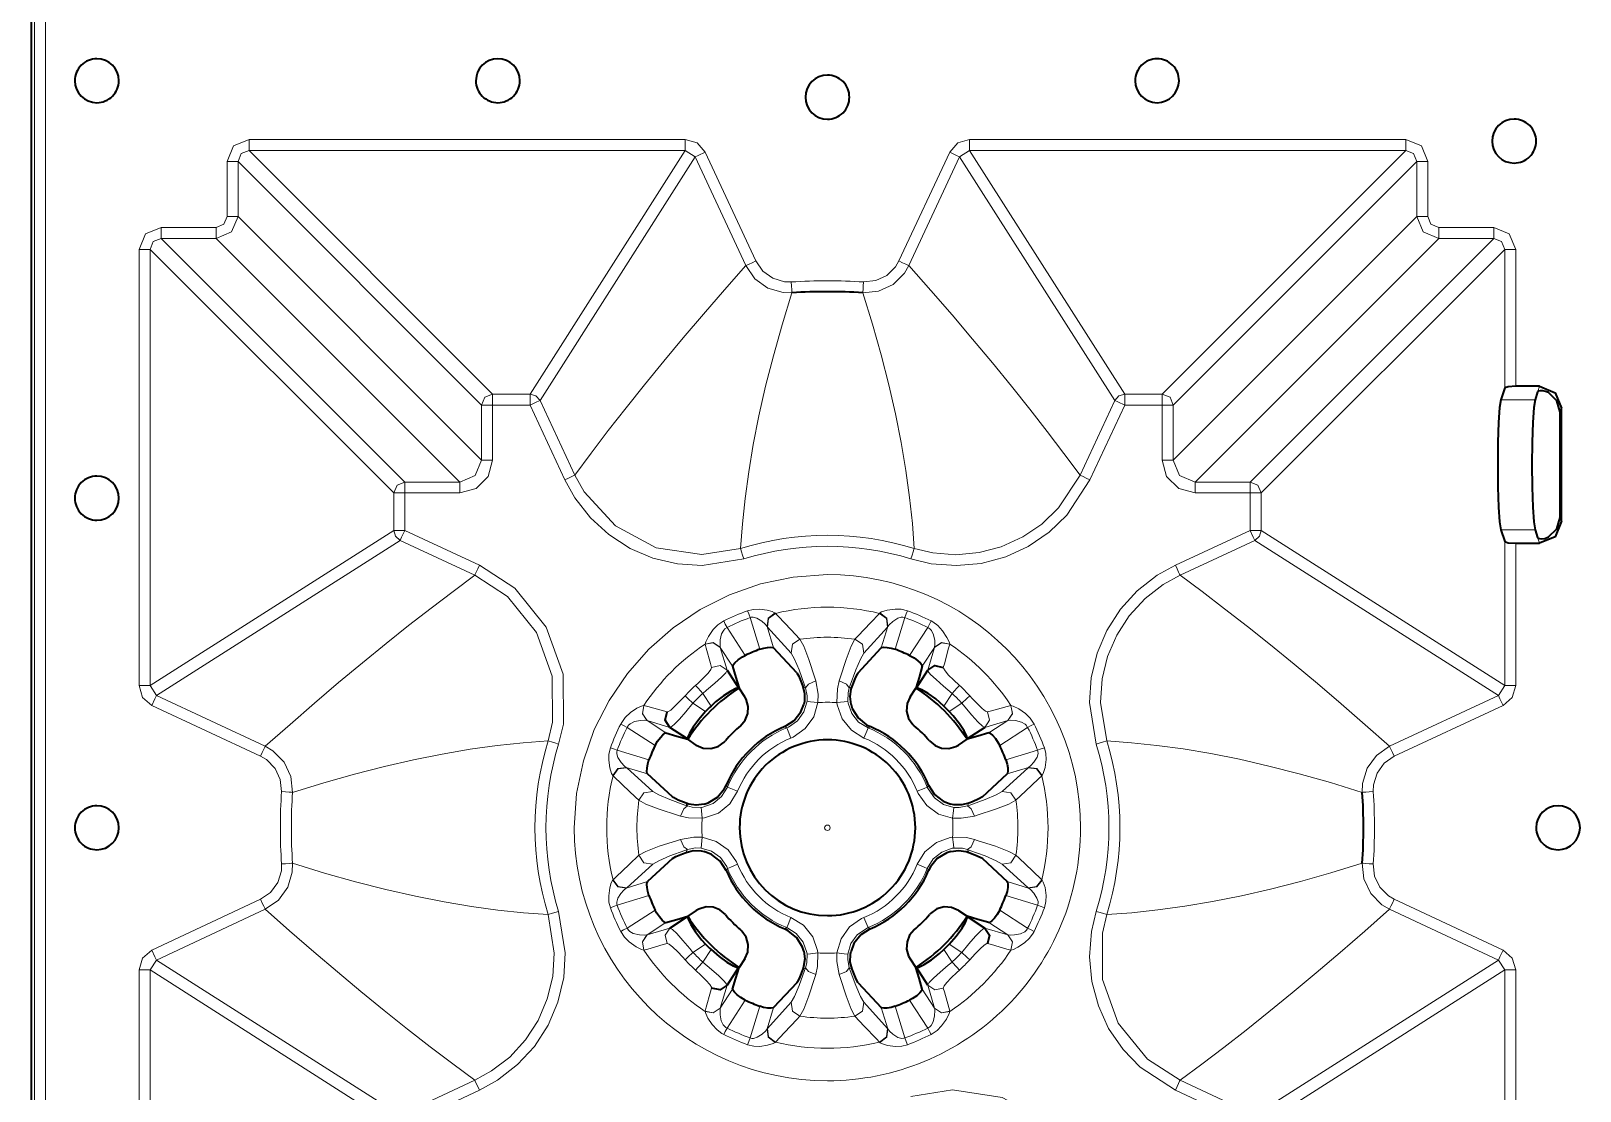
# Model space of a CAD drawing. Header units: millimetres. Extents: x 0 to 2941, y -405 to 1422.
# Drawn here: x 121.6 to 262.6, y 324.2 to 420.7 of the extents above; entities that cross this region are included whole.
import ezdxf

# ---------------------------------------------------------------- set-up
doc = ezdxf.new("R2010")
doc.units = ezdxf.units.MM
doc.layers.add('FINE', color=9, linetype='Continuous')
doc.layers.add('OUTLINE', color=7, linetype='Continuous')

msp = doc.modelspace()

# ---------------------------------------------------------------- linework, layer by layer
at = {"layer": 'FINE', "lineweight": 9}
for p, q in [((121.91, 135.69), (121.91, 685.66)), ((122.91, 685.66), (122.91, 135.69)), ((207.01, 410.84), (246.71, 410.84)), ((141.42, 409.84), (163.59, 387.67)), ((181.13, 409.84), (141.42, 409.84)), ((167, 387.67), (181.13, 409.84)), ((182.03, 409.26), (167.91, 387.09)), ((182.03, 409.26), (181.13, 409.84)), ((186.65, 399.36), (182.03, 409.26)), ((182.94, 409.68), (187.55, 399.78)), ((200.58, 399.78), (205.2, 409.68)), ((206.1, 409.26), (201.48, 399.36)), ((207.01, 409.84), (206.1, 409.26)), ((220.23, 387.09), (206.1, 409.26)), ((207.01, 409.84), (221.13, 387.67)), ((246.71, 409.84), (207.01, 409.84)), ((224.54, 387.67), (246.71, 409.84)), ((139.42, 403.83), (139.42, 408.84)), ((247.71, 408.84), (225.54, 386.67)), ((247.71, 403.83), (247.71, 408.84)), ((248.71, 408.84), (248.71, 403.83)), ((225.54, 381.66), (247.71, 403.83)), ((133.42, 402.84), (138.42, 402.84)), ((133.42, 401.84), (155.59, 379.66)), ((138.42, 401.84), (133.42, 401.84)), ((160.6, 379.66), (138.42, 401.84)), ((249.71, 401.84), (227.54, 379.66)), ((232.54, 379.66), (254.71, 401.84)), ((249.71, 402.84), (254.71, 402.84)), ((131.42, 361.13), (131.42, 400.84)), ((154.59, 378.67), (132.42, 400.84)), ((132.42, 400.84), (132.42, 361.13)), ((255.71, 400.84), (233.54, 378.67)), ((255.71, 388.22), (255.71, 400.84)), ((256.71, 400.84), (256.71, 388.38)), ((258.73, 387.9), (258.89, 388.38)), ((163.59, 387.67), (167, 387.67)), ((163.59, 386.67), (163.59, 381.66)), ((167, 386.67), (163.59, 386.67)), ((170.17, 379.86), (167, 386.67)), ((167.91, 387.09), (171.08, 380.28)), ((217.06, 380.28), (220.23, 387.09)), ((221.13, 387.67), (224.54, 387.67)), ((224.54, 381.66), (224.54, 386.67)), ((225.54, 386.67), (225.54, 381.66)), ((255.36, 387.14), (258.47, 387.14)), ((260.87, 386.37), (260.76, 386.02)), ((155.59, 379.66), (160.6, 379.66)), ((227.54, 379.66), (232.54, 379.66)), ((160.6, 378.67), (155.59, 378.67)), ((232.54, 375.26), (232.54, 378.67)), ((233.54, 378.67), (233.54, 375.26)), ((132.42, 361.13), (154.59, 375.26)), ((225.74, 372.08), (232.54, 375.26)), ((233.54, 375.26), (255.71, 361.13)), ((258.47, 375.32), (255.36, 375.32)), ((260.76, 376.44), (260.87, 376.09)), ((155.17, 374.35), (133, 360.23)), ((161.97, 371.18), (155.17, 374.35)), ((232.96, 374.35), (226.16, 371.18)), ((255.14, 360.23), (232.96, 374.35)), ((255.71, 361.13), (255.71, 374.25)), ((256.71, 374.08), (256.71, 361.13)), ((258.89, 374.08), (258.73, 374.56)), ((187.9, 364.44), (187.02, 367.32)), ((189.3, 367.74), (189.33, 367.7)), ((201.11, 367.32), (200.23, 364.44)), ((184.93, 366.42), (186.58, 363.87)), ((188.57, 366.5), (189.16, 364.57)), ((188.61, 366.46), (188.57, 366.5)), ((190.76, 364.08), (188.61, 366.46)), ((199.52, 366.46), (197.37, 364.08)), ((198.97, 364.57), (199.56, 366.5)), ((199.56, 366.5), (199.52, 366.46)), ((182.93, 364.89), (182.93, 364.9)), ((184.31, 364.62), (184.31, 364.61)), ((185.43, 362.89), (184.31, 364.61)), ((184.31, 364.61), (184.94, 362.52)), ((203.82, 364.61), (202.7, 362.89)), ((203.2, 362.52), (203.82, 364.61)), ((203.82, 364.61), (203.82, 364.62)), ((205.21, 364.9), (205.2, 364.89)), ((132.42, 361.13), (133, 360.23)), ((255.14, 360.23), (255.71, 361.13)), ((133, 360.23), (142.9, 355.61)), ((205.41, 360.42), (204.66, 359.27)), ((245.23, 355.61), (255.14, 360.23)), ((142.48, 354.7), (132.57, 359.32)), ((255.56, 359.32), (245.65, 354.7)), ((177.65, 357.94), (179.37, 356.82)), ((210.49, 357.94), (208.4, 357.32)), ((208.76, 356.82), (210.49, 357.94)), ((212.29, 357.33), (209.75, 355.68)), ((174.93, 355.24), (177.82, 354.36)), ((210.31, 354.36), (213.2, 355.24)), ((177.69, 353.09), (175.76, 353.68)), ((175.76, 353.68), (175.8, 353.65)), ((175.8, 353.65), (178.18, 351.5)), ((209.96, 351.5), (212.33, 353.65)), ((212.38, 353.68), (210.44, 353.09)), ((212.33, 353.65), (212.38, 353.68)), ((178.18, 344.88), (175.8, 342.73)), ((212.33, 342.73), (209.96, 344.88)), ((174.52, 343.42), (174.55, 343.45)), ((175.76, 342.7), (177.69, 343.29)), ((175.8, 342.73), (175.76, 342.7)), ((210.44, 343.29), (212.38, 342.7)), ((212.38, 342.7), (212.33, 342.73)), ((132.57, 337.06), (142.48, 341.68)), ((213.2, 341.14), (210.31, 342.03)), ((245.65, 341.68), (255.56, 337.06)), ((142.9, 340.77), (133, 336.15)), ((175.84, 339.05), (178.38, 340.7)), ((179.37, 339.56), (177.65, 338.44)), ((177.65, 338.44), (179.73, 339.06)), ((210.49, 338.44), (208.76, 339.56)), ((133, 336.15), (132.42, 335.25)), ((133, 336.15), (155.17, 322.03)), ((232.96, 322.03), (255.14, 336.15)), ((131.42, 295.54), (131.42, 335.25)), ((154.59, 321.12), (132.42, 335.25)), ((132.42, 335.25), (132.42, 295.54)), ((255.71, 335.25), (233.54, 321.12)), ((255.71, 322.13), (255.71, 335.25)), ((256.71, 335.25), (256.71, 322.3)), ((184.31, 331.77), (185.43, 333.49)), ((202.7, 333.49), (203.82, 331.77)), ((203.82, 331.77), (203.2, 333.86)), ((187.02, 329.06), (187.9, 331.94)), ((189.16, 331.82), (188.57, 329.88)), ((188.61, 329.93), (190.76, 332.3)), ((197.37, 332.3), (199.52, 329.93)), ((199.56, 329.88), (198.97, 331.82)), ((200.23, 331.94), (201.11, 329.06)), ((203.21, 329.96), (201.55, 332.51)), ((205.2, 331.49), (205.21, 331.48)), ((188.57, 329.88), (188.61, 329.93)), ((199.52, 329.93), (199.56, 329.88)), ((198.84, 328.64), (198.8, 328.68)), ((155.17, 322.03), (161.97, 325.2)), ((162.39, 324.3), (155.59, 321.12)), ((226.16, 325.2), (232.96, 322.03))]:
    msp.add_line(p, q, dxfattribs=at)
for points in [[(139.42, 408.84), (140.01, 410.25), (141.42, 410.84)], [(141.42, 409.84), (141.42, 410.15), (141.42, 410.84)], [(141.42, 410.84), (181.13, 410.84), (182.2, 410.52), (182.94, 409.68)], [(181.13, 409.84), (181.13, 410.15), (181.13, 410.84)], [(205.2, 409.68), (205.93, 410.52), (207.01, 410.84)], [(207.01, 409.84), (207.01, 410.15), (207.01, 410.84)], [(246.71, 409.84), (246.71, 410.15), (246.71, 410.84)], [(246.71, 410.84), (248.13, 410.25), (248.71, 408.84)], [(141.42, 409.84), (140.71, 409.55), (140.42, 408.84)], [(182.03, 409.26), (182.31, 409.39), (182.94, 409.68)], [(206.1, 409.26), (205.82, 409.39), (205.2, 409.68)], [(247.71, 408.84), (247.42, 409.55), (246.71, 409.84)], [(140.42, 408.84), (140.11, 408.84), (139.42, 408.84)], [(162.59, 386.67), (140.42, 408.84), (140.42, 403.83)], [(247.71, 408.84), (248.02, 408.84), (248.71, 408.84)], [(140.42, 403.83), (139.83, 402.42), (138.42, 401.84)], [(138.42, 402.84), (139.13, 403.13), (139.42, 403.83)], [(140.42, 403.83), (140.11, 403.83), (139.42, 403.83)], [(140.42, 403.83), (162.59, 381.66), (162.59, 386.67)], [(247.71, 403.83), (248.02, 403.83), (248.71, 403.83)], [(249.71, 401.84), (248.3, 402.42), (247.71, 403.83)], [(248.71, 403.83), (249, 403.13), (249.71, 402.84)], [(131.42, 400.84), (132.01, 402.25), (133.42, 402.84)], [(133.42, 401.84), (132.71, 401.55), (132.42, 400.84)], [(133.42, 401.84), (133.42, 402.15), (133.42, 402.84)], [(138.42, 401.84), (138.42, 402.15), (138.42, 402.84)], [(249.71, 401.84), (249.71, 402.15), (249.71, 402.84)], [(255.71, 400.84), (255.42, 401.55), (254.71, 401.84), (249.71, 401.84)], [(254.71, 401.84), (254.71, 402.15), (254.71, 402.84)], [(254.71, 402.84), (256.13, 402.25), (256.71, 400.84)], [(132.42, 400.84), (132.11, 400.84), (131.42, 400.84)], [(255.71, 400.84), (256.02, 400.84), (256.71, 400.84)], [(171.08, 380.28), (172.57, 382.3), (174.12, 384.34), (175.74, 386.42), (177.43, 388.52), (179.17, 390.66), (180.95, 392.79), (182.79, 394.95), (184.69, 397.14), (186.65, 399.36)], [(186.65, 399.36), (186.73, 399.4), (186.93, 399.49), (187.22, 399.62), (187.55, 399.78)], [(190.84, 396.88), (190.03, 396.9), (188.64, 397.31), (187.47, 398.17), (186.65, 399.36)], [(187.55, 399.78), (188.19, 398.86), (189.09, 398.21), (190.15, 397.89), (190.78, 397.87)], [(201.48, 399.36), (201.07, 398.66), (200.04, 397.64), (198.73, 397.02), (197.29, 396.88)], [(197.36, 397.87), (198.46, 397.99), (199.47, 398.46), (200.26, 399.24), (200.58, 399.78)], [(201.48, 399.36), (201.4, 399.4), (201.2, 399.49), (200.91, 399.62), (200.58, 399.78)], [(201.48, 399.36), (203.48, 397.1), (205.41, 394.87), (207.28, 392.67), (209.09, 390.51), (210.83, 388.37), (212.48, 386.3), (214.06, 384.27), (215.59, 382.26), (217.06, 380.28)], [(190.84, 396.88), (190.84, 396.97), (190.82, 397.19), (190.8, 397.5), (190.78, 397.87)], [(197.29, 396.88), (197.3, 396.97), (197.31, 397.19), (197.33, 397.5), (197.36, 397.87)], [(190.84, 396.88), (189.95, 393.97), (189.15, 391.14), (188.44, 388.37), (187.83, 385.68), (187.32, 383.07), (186.9, 380.58), (186.57, 378.17), (186.33, 375.85), (186.16, 373.61)], [(201.97, 373.61), (201.8, 375.89), (201.55, 378.26), (201.21, 380.72), (200.78, 383.25), (200.26, 385.87), (199.65, 388.52), (198.96, 391.24), (198.17, 394.02), (197.29, 396.88)], [(162.59, 386.67), (162.89, 387.37), (163.59, 387.67)], [(163.59, 386.67), (162.9, 386.67), (162.59, 386.67)], [(163.59, 386.67), (163.59, 387.35), (163.59, 387.67)], [(167, 386.67), (167, 387.35), (167, 387.67)], [(167, 387.67), (167.54, 387.51), (167.91, 387.09)], [(167, 386.67), (167.62, 386.96), (167.91, 387.09)], [(224.54, 386.67), (221.13, 386.67), (217.96, 379.86)], [(220.23, 387.09), (220.6, 387.51), (221.13, 387.67)], [(221.13, 386.67), (220.51, 386.96), (220.23, 387.09)], [(221.13, 386.67), (221.13, 387.35), (221.13, 387.67)], [(224.54, 386.67), (224.54, 387.35), (224.54, 387.67)], [(224.54, 387.67), (225.25, 387.37), (225.54, 386.67)], [(224.54, 386.67), (225.23, 386.67), (225.54, 386.67)], [(163.59, 381.66), (163.19, 380.16), (162.09, 379.07), (160.6, 378.67)], [(160.6, 379.66), (162.01, 380.25), (162.59, 381.66)], [(163.59, 381.66), (162.9, 381.66), (162.59, 381.66)], [(232.54, 378.67), (227.54, 378.67), (226.04, 379.07), (224.94, 380.16), (224.54, 381.66)], [(224.54, 381.66), (225.23, 381.66), (225.54, 381.66)], [(225.54, 381.66), (226.12, 380.25), (227.54, 379.66)], [(154.59, 375.26), (154.59, 378.67), (154.89, 379.37), (155.59, 379.66)], [(155.59, 378.67), (155.59, 379.35), (155.59, 379.66)], [(160.6, 378.67), (160.6, 379.35), (160.6, 379.66)], [(170.17, 379.86), (170.51, 380.02), (170.8, 380.15), (170.99, 380.25), (171.08, 380.28)], [(186.46, 372.66), (182.67, 372.05), (180.43, 372.2), (178.18, 372.74), (176.11, 373.62), (174.17, 374.87), (172.51, 376.39), (171.09, 378.21), (170.17, 379.86)], [(171.08, 380.28), (171.92, 378.76), (174.78, 375.66), (178.49, 373.68), (182.65, 373.05), (186.16, 373.61)], [(217.96, 379.86), (215.86, 376.65), (214.24, 375.09), (212.33, 373.79), (210.29, 372.85), (208.05, 372.25), (205.82, 372.05), (203.51, 372.22), (201.67, 372.66)], [(201.97, 373.61), (203.67, 373.21), (205.75, 373.04), (207.88, 373.24), (209.89, 373.77), (211.84, 374.66), (213.57, 375.83), (215.11, 377.31), (217.06, 380.28)], [(217.96, 379.86), (217.63, 380.02), (217.34, 380.15), (217.14, 380.25), (217.06, 380.28)], [(227.54, 378.67), (227.54, 379.35), (227.54, 379.66)], [(232.54, 378.67), (232.54, 379.35), (232.54, 379.66)], [(232.54, 379.66), (233.25, 379.37), (233.54, 378.67)], [(154.59, 378.67), (154.9, 378.67), (155.59, 378.67)], [(155.59, 378.67), (155.59, 375.26), (162.39, 372.08)], [(232.54, 378.67), (233.23, 378.67), (233.54, 378.67)], [(154.59, 375.26), (154.9, 375.26), (155.59, 375.26)], [(155.17, 374.35), (154.75, 374.72), (154.59, 375.26)], [(155.17, 374.35), (155.3, 374.63), (155.59, 375.26)], [(232.54, 375.26), (233.23, 375.26), (233.54, 375.26)], [(232.54, 375.26), (232.83, 374.63), (232.96, 374.35)], [(233.54, 375.26), (233.38, 374.72), (232.96, 374.35)], [(186.46, 372.66), (186.35, 373.01), (186.26, 373.31), (186.19, 373.52), (186.16, 373.61)], [(201.67, 372.66), (201.78, 373.01), (201.88, 373.31), (201.94, 373.52), (201.97, 373.61)], [(142.9, 355.61), (145.16, 357.6), (147.39, 359.54), (149.58, 361.41), (151.75, 363.21), (153.89, 364.95), (155.95, 366.6), (157.99, 368.19), (160, 369.71), (161.97, 371.18)], [(161.97, 371.18), (162.01, 371.26), (162.1, 371.46), (162.24, 371.75), (162.39, 372.08)], [(168.65, 356.09), (169.05, 357.79), (169.02, 362), (167.6, 365.97), (164.95, 369.24), (161.97, 371.18)], [(162.39, 372.08), (165.61, 369.99), (168.47, 366.46), (170, 362.18), (170.03, 357.63), (169.6, 355.8)], [(218.53, 355.8), (217.92, 359.58), (218.07, 361.83), (218.61, 364.08), (219.49, 366.15), (220.75, 368.09), (222.26, 369.75), (224.09, 371.17), (225.74, 372.08)], [(226.16, 371.18), (224.63, 370.33), (222.99, 369.06), (221.54, 367.48), (220.4, 365.73), (219.56, 363.77), (219.07, 361.74), (218.92, 359.6), (219.49, 356.09)], [(225.74, 372.08), (225.89, 371.75), (226.03, 371.46), (226.12, 371.26), (226.16, 371.18)], [(226.16, 371.18), (228.17, 369.69), (230.22, 368.13), (232.29, 366.51), (234.4, 364.83), (236.54, 363.08), (238.67, 361.31), (240.82, 359.47), (243.01, 357.57), (245.23, 355.61)], [(186.79, 367.94), (187.31, 368.07), (187.87, 368.1), (188.59, 368), (189.05, 367.87), (189.26, 367.76), (189.3, 367.74)], [(198.8, 367.7), (198.84, 367.74), (199, 367.83), (199.51, 367.99), (200.23, 368.1), (200.77, 368.08), (201.34, 367.94)], [(182.93, 364.9), (182.99, 365.11), (183.24, 365.61), (183.68, 366.24), (184.09, 366.65), (184.63, 367.01)], [(184.93, 366.42), (184.77, 366.73), (184.63, 367.01)], [(187.02, 367.32), (186.9, 367.65), (186.79, 367.94)], [(188.57, 366.5), (188.4, 366.72), (188.1, 366.99), (187.64, 367.27), (187.31, 367.36), (187.12, 367.35), (187.02, 367.32)], [(188.57, 366.5), (188.67, 367.26), (189.3, 367.74)], [(188.61, 366.46), (188.71, 367.23), (189.33, 367.7)], [(189.33, 367.7), (189.61, 367.41), (190.73, 366.24), (191.57, 365.35)], [(198.8, 367.7), (199.43, 367.23), (199.52, 366.46)], [(199.56, 366.5), (199.46, 367.26), (198.84, 367.74)], [(201.11, 367.32), (200.94, 367.37), (200.79, 367.36), (200.47, 367.26), (200.02, 366.97), (199.68, 366.66), (199.56, 366.5)], [(201.11, 367.32), (201.24, 367.65), (201.34, 367.94)], [(203.21, 366.42), (203.36, 366.73), (203.5, 367.01)], [(203.5, 367.01), (203.66, 366.92), (204.11, 366.59), (204.55, 366.12), (204.94, 365.52), (205.14, 365.11), (205.2, 364.92), (205.21, 364.9)], [(184.93, 366.42), (184.73, 366.3), (184.63, 366.19), (184.44, 365.85), (184.31, 365.3), (184.29, 364.83), (184.31, 364.64), (184.31, 364.62)], [(190.76, 364.08), (190.88, 364.89), (191.57, 365.35)], [(191.57, 365.35), (191.91, 364.71), (192.37, 363.5), (192.92, 361.84), (193, 361.56)], [(195.14, 361.56), (195.22, 361.84), (195.76, 363.5), (196.23, 364.71), (196.56, 365.35)], [(196.56, 365.35), (197.25, 364.89), (197.37, 364.08)], [(203.82, 364.62), (203.85, 364.84), (203.83, 365.22), (203.72, 365.75), (203.54, 366.14), (203.38, 366.31), (203.3, 366.37), (203.21, 366.42)], [(184.31, 364.62), (183.68, 365.04), (182.93, 364.9)], [(184.31, 364.61), (183.68, 365.03), (182.93, 364.89)], [(183.52, 362.78), (183.42, 363.13), (183.03, 364.55), (182.93, 364.89)], [(192.07, 360.94), (191.99, 361.17), (191.49, 362.55), (191.07, 363.55), (190.76, 364.08)], [(197.37, 364.08), (197.07, 363.55), (196.64, 362.55), (196.14, 361.17), (196.06, 360.94)], [(203.82, 364.62), (204.45, 365.04), (205.21, 364.9)], [(203.82, 364.61), (204.45, 365.03), (205.2, 364.89)], [(205.2, 364.89), (205.1, 364.53), (204.71, 363.12), (204.61, 362.78)], [(182.06, 361.15), (182.29, 361.36), (182.79, 361.84), (183.2, 362.26), (183.46, 362.58), (183.52, 362.78)], [(184.94, 362.52), (184.81, 362.29), (184.42, 361.89), (183.81, 361.34), (183.07, 360.71), (182.73, 360.42)], [(184.94, 362.52), (184.29, 362.95), (183.52, 362.78)], [(205.41, 360.42), (204.63, 361.08), (203.95, 361.67), (203.46, 362.14), (203.21, 362.45), (203.2, 362.52)], [(204.61, 362.78), (204.62, 362.71), (204.77, 362.46), (205.09, 362.09), (205.55, 361.64), (206.08, 361.15)], [(132.42, 361.13), (132.11, 361.13), (131.42, 361.13)], [(132.57, 359.32), (131.73, 360.06), (131.42, 361.13)], [(182.73, 360.42), (182.29, 360.9), (182.06, 361.15)], [(190.37, 357.28), (190.53, 357.35), (191.35, 357.93), (191.93, 358.74), (192.22, 359.7), (192.23, 360.19), (192.07, 360.94)], [(191.83, 361.06), (191.88, 361.03), (192.07, 360.94)], [(193, 361.56), (192.34, 361.26), (192.07, 360.94)], [(193, 361.56), (193.21, 360.36), (193.2, 359.58)], [(194.93, 359.58), (194.97, 360.83), (195.14, 361.56)], [(195.14, 361.56), (195.8, 361.26), (196.06, 360.94)], [(196.06, 360.94), (195.94, 360.48), (195.92, 359.7), (195.94, 359.54), (196.28, 358.6), (196.91, 357.81), (197.76, 357.28)], [(196.06, 360.94), (196.25, 361.03), (196.31, 361.06)], [(205.41, 360.42), (205.84, 360.9), (206.08, 361.15)], [(256.71, 361.13), (256.4, 360.06), (255.56, 359.32)], [(256.71, 361.13), (256.02, 361.13), (255.71, 361.13)], [(133, 360.23), (132.86, 359.94), (132.57, 359.32)], [(179.48, 358.74), (179.55, 358.74), (179.8, 358.89), (180.16, 359.22), (180.61, 359.67), (181.11, 360.2)], [(181.83, 359.53), (181.18, 358.75), (180.59, 358.07), (180.12, 357.58), (179.81, 357.34), (179.73, 357.32)], [(181.83, 359.53), (181.36, 359.97), (181.11, 360.2)], [(193.2, 359.58), (192.83, 358.3), (192.05, 357.22), (190.95, 356.45), (190.74, 356.36)], [(193.2, 359.58), (192.54, 359.66), (192.22, 359.7)], [(194.93, 359.58), (195.59, 359.66), (195.92, 359.7)], [(197.39, 356.36), (196.25, 357.07), (195.41, 358.11), (194.96, 359.37), (194.93, 359.58)], [(206.3, 359.53), (206.77, 359.97), (207.02, 360.2)], [(208.4, 357.32), (208.17, 357.44), (207.76, 357.83), (207.22, 358.44), (206.58, 359.19), (206.3, 359.53)], [(207.02, 360.2), (207.24, 359.97), (207.72, 359.46), (208.14, 359.06), (208.46, 358.8), (208.65, 358.74)], [(255.56, 359.32), (255.27, 359.94), (255.14, 360.23)], [(175.25, 357.63), (175.34, 357.78), (175.67, 358.24), (176.14, 358.68), (176.73, 359.07), (177.14, 359.27), (177.34, 359.33), (177.36, 359.33)], [(177.36, 359.33), (177.22, 358.58), (177.64, 357.95)], [(177.65, 357.94), (177.22, 358.57), (177.37, 359.33)], [(177.36, 359.33), (177.37, 359.33), (177.72, 359.23), (179.14, 358.83), (179.48, 358.74)], [(208.4, 357.32), (208.82, 357.97), (208.65, 358.74)], [(210.49, 357.94), (210.91, 358.57), (210.76, 359.33)], [(210.5, 357.95), (210.92, 358.58), (210.77, 359.33)], [(210.77, 359.33), (210.98, 359.27), (211.48, 359.02), (212.11, 358.58), (212.53, 358.16), (212.88, 357.63)], [(175.25, 357.63), (175.52, 357.49), (175.84, 357.33)], [(177.64, 357.95), (177.42, 357.97), (177.04, 357.95), (176.5, 357.85), (176.11, 357.66), (175.94, 357.5), (175.89, 357.42), (175.84, 357.33)], [(179.73, 357.32), (177.65, 357.94), (177.64, 357.95)], [(190.37, 357.28), (190.35, 357.3), (190.18, 357.4)], [(190.74, 356.36), (190.49, 356.99), (190.37, 357.28)], [(197.39, 356.36), (197.64, 356.99), (197.76, 357.28)], [(197.95, 357.4), (197.79, 357.3), (197.76, 357.28)], [(212.29, 357.33), (212.17, 357.52), (212.06, 357.63), (211.73, 357.81), (211.18, 357.94), (210.71, 357.97), (210.51, 357.95), (210.5, 357.95), (210.49, 357.94)], [(212.29, 357.33), (212.61, 357.49), (212.88, 357.63)], [(142.9, 355.61), (142.86, 355.53), (142.77, 355.33), (142.63, 355.04), (142.48, 354.7)], [(142.9, 355.61), (143.6, 355.2), (144.62, 354.17), (145.23, 352.86), (145.38, 351.41)], [(168.65, 356.09), (166.37, 355.93), (164, 355.67), (161.54, 355.33), (159, 354.9), (156.38, 354.38), (153.74, 353.78), (151.02, 353.08), (148.23, 352.29), (145.38, 351.41)], [(168.65, 356.09), (168.73, 356.07), (168.94, 356), (169.25, 355.91), (169.6, 355.8)], [(174.55, 352.93), (174.52, 352.96), (174.42, 353.13), (174.26, 353.64), (174.16, 354.35), (174.18, 354.89), (174.31, 355.47)], [(174.31, 355.47), (174.6, 355.36), (174.93, 355.24)], [(213.82, 355.47), (213.53, 355.36), (213.2, 355.24)], [(213.82, 355.47), (213.95, 354.95), (213.98, 354.39), (213.88, 353.67), (213.74, 353.21), (213.64, 353), (213.61, 352.96), (213.58, 352.93)], [(218.53, 355.8), (218.89, 355.91), (219.19, 356), (219.4, 356.07), (219.49, 356.09)], [(242.75, 351.41), (239.85, 352.31), (237.01, 353.11), (234.25, 353.81), (231.56, 354.42), (228.95, 354.94), (226.46, 355.36), (224.05, 355.69), (221.73, 355.93), (219.49, 356.09)], [(242.75, 351.41), (242.78, 352.23), (243.19, 353.61), (244.04, 354.78), (245.23, 355.61)], [(245.65, 354.7), (245.5, 355.04), (245.36, 355.33), (245.27, 355.53), (245.23, 355.61)], [(144.38, 351.48), (144.27, 352.59), (143.8, 353.59), (143.02, 354.39), (142.48, 354.7)], [(174.93, 355.24), (174.89, 355.06), (174.9, 354.92), (175, 354.59), (175.29, 354.14), (175.6, 353.8), (175.76, 353.68)], [(212.38, 353.68), (212.59, 353.86), (212.86, 354.16), (213.15, 354.62), (213.24, 354.95), (213.23, 355.14), (213.2, 355.24)], [(245.65, 354.7), (244.74, 354.07), (244.09, 353.17), (243.77, 352.1), (243.75, 351.48)], [(174.52, 352.96), (174.99, 353.58), (175.76, 353.68)], [(174.55, 352.93), (175.03, 353.55), (175.8, 353.65)], [(176.91, 350.69), (176.61, 350.97), (175.41, 352.1), (174.55, 352.93)], [(213.58, 352.93), (213.1, 353.55), (212.33, 353.65)], [(213.61, 352.96), (213.14, 353.58), (212.38, 353.68)], [(145.38, 351.41), (145.29, 351.42), (145.07, 351.44), (144.75, 351.46), (144.38, 351.48)], [(176.91, 350.69), (177.37, 351.38), (178.18, 351.5)], [(178.18, 351.5), (178.71, 351.19), (179.71, 350.77), (181.09, 350.26), (181.32, 350.19), (181.22, 350.38), (181.2, 350.43)], [(181.32, 350.19), (181.77, 350.07), (182.56, 350.04), (182.72, 350.07), (183.66, 350.4), (184.44, 351.03), (184.97, 351.89)], [(185.89, 351.51), (185.19, 350.37), (184.15, 349.53), (182.89, 349.09), (182.67, 349.06)], [(184.85, 352.08), (184.96, 351.91), (184.97, 351.89)], [(185.89, 351.51), (185.27, 351.77), (184.97, 351.89)], [(202.24, 351.51), (202.86, 351.77), (203.16, 351.89)], [(205.46, 349.06), (204.18, 349.43), (203.1, 350.21), (202.33, 351.3), (202.24, 351.51)], [(203.16, 351.89), (203.18, 351.91), (203.28, 352.08)], [(203.16, 351.89), (203.23, 351.73), (203.8, 350.91), (204.62, 350.32), (205.58, 350.04), (206.06, 350.03), (206.82, 350.19)], [(206.82, 350.19), (207.04, 350.26), (208.42, 350.77), (209.43, 351.19), (209.96, 351.5)], [(211.22, 350.69), (210.77, 351.38), (209.96, 351.5)], [(243.75, 351.48), (243.38, 351.46), (243.06, 351.44), (242.84, 351.42), (242.75, 351.41)], [(182.67, 349.06), (181.42, 349.1), (180.69, 349.26), (180.42, 349.34), (178.76, 349.89), (177.55, 350.35), (176.91, 350.69)], [(180.69, 349.26), (181, 349.92), (181.32, 350.19)], [(182.67, 349.06), (182.59, 349.72), (182.56, 350.04)], [(205.46, 349.06), (205.54, 349.72), (205.58, 350.04)], [(206.93, 350.43), (206.91, 350.38), (206.82, 350.19)], [(207.44, 349.26), (207.14, 349.92), (206.82, 350.19)], [(211.22, 350.69), (210.58, 350.35), (209.37, 349.89), (207.71, 349.34), (207.44, 349.26)], [(207.44, 349.26), (206.24, 349.05), (205.46, 349.06)], [(176.91, 345.69), (177.55, 346.03), (178.76, 346.5), (180.42, 347.04), (180.69, 347.12), (181.9, 347.34), (182.67, 347.33)], [(180.69, 347.12), (181, 346.46), (181.32, 346.2)], [(182.67, 347.33), (182.59, 346.66), (182.56, 346.34)], [(182.67, 347.33), (183.95, 346.95), (185.04, 346.17), (185.8, 345.08), (185.89, 344.87)], [(202.24, 344.87), (202.94, 346.01), (203.99, 346.85), (205.25, 347.29), (205.46, 347.33)], [(205.46, 347.33), (205.54, 346.66), (205.58, 346.34)], [(205.46, 347.33), (206.71, 347.29), (207.44, 347.12), (207.71, 347.04), (209.37, 346.5), (210.58, 346.03), (211.22, 345.69)], [(207.44, 347.12), (207.14, 346.46), (206.82, 346.2)], [(174.55, 343.45), (174.84, 343.73), (176.02, 344.85), (176.91, 345.69)], [(176.91, 345.69), (177.37, 345), (178.18, 344.88)], [(181.32, 346.2), (181.09, 346.12), (179.71, 345.62), (178.71, 345.19), (178.18, 344.88)], [(181.2, 345.95), (181.22, 346), (181.32, 346.2)], [(184.97, 344.49), (184.9, 344.65), (184.33, 345.47), (183.52, 346.06), (182.56, 346.34), (182.07, 346.35), (181.32, 346.2)], [(206.82, 346.2), (206.36, 346.32), (205.58, 346.34), (205.42, 346.32), (204.47, 345.98), (203.69, 345.35), (203.16, 344.49)], [(209.96, 344.88), (209.43, 345.19), (208.42, 345.62), (207.04, 346.12), (206.82, 346.2)], [(206.82, 346.2), (206.91, 346), (206.93, 345.95)], [(211.22, 345.69), (210.77, 345), (209.96, 344.88)], [(211.22, 345.69), (211.53, 345.41), (212.72, 344.28), (213.58, 343.45)], [(142.48, 341.68), (143.39, 342.31), (144.05, 343.21), (144.37, 344.28), (144.38, 344.9)], [(145.38, 344.97), (145.36, 344.15), (144.94, 342.77), (144.09, 341.6), (142.9, 340.77)], [(145.38, 344.97), (145.29, 344.96), (145.07, 344.95), (144.75, 344.92), (144.38, 344.9)], [(145.38, 344.97), (148.29, 344.07), (151.12, 343.27), (153.88, 342.57), (156.57, 341.96), (159.19, 341.44), (161.67, 341.03), (164.08, 340.7), (166.41, 340.45), (168.65, 340.29)], [(184.97, 344.49), (184.96, 344.47), (184.85, 344.31)], [(185.89, 344.87), (185.27, 344.61), (184.97, 344.49)], [(202.24, 344.87), (202.86, 344.61), (203.16, 344.49)], [(203.28, 344.31), (203.18, 344.47), (203.16, 344.49)], [(219.49, 340.29), (221.77, 340.45), (224.14, 340.71), (226.59, 341.05), (229.13, 341.48), (231.75, 342), (234.4, 342.6), (237.11, 343.3), (239.9, 344.09), (242.75, 344.97)], [(243.75, 344.9), (243.38, 344.92), (243.06, 344.95), (242.84, 344.96), (242.75, 344.97)], [(245.23, 340.77), (244.53, 341.18), (243.52, 342.22), (242.9, 343.53), (242.75, 344.97)], [(243.75, 344.9), (243.86, 343.79), (244.34, 342.79), (245.12, 341.99), (245.65, 341.68)], [(174.31, 340.91), (174.18, 341.43), (174.16, 341.99), (174.26, 342.72), (174.39, 343.17), (174.49, 343.39), (174.52, 343.42)], [(174.52, 343.42), (174.99, 342.8), (175.76, 342.7)], [(174.55, 343.45), (175.03, 342.83), (175.8, 342.73)], [(175.76, 342.7), (175.54, 342.52), (175.27, 342.22), (174.99, 341.77), (174.89, 341.43), (174.9, 341.24), (174.93, 341.14)], [(213.58, 343.45), (213.1, 342.83), (212.33, 342.73)], [(213.61, 343.42), (213.14, 342.8), (212.38, 342.7)], [(213.2, 341.14), (213.24, 341.32), (213.24, 341.47), (213.13, 341.79), (212.85, 342.24), (212.54, 342.58), (212.38, 342.7)], [(213.58, 343.45), (213.61, 343.42), (213.71, 343.25), (213.87, 342.75), (213.97, 342.03), (213.96, 341.49), (213.82, 340.91)], [(142.9, 340.77), (142.86, 340.86), (142.77, 341.05), (142.63, 341.34), (142.48, 341.68)], [(245.65, 341.68), (245.5, 341.34), (245.36, 341.05), (245.27, 340.86), (245.23, 340.77)], [(161.97, 325.2), (159.96, 326.69), (157.92, 328.25), (155.84, 329.87), (153.73, 331.55), (151.6, 333.3), (149.47, 335.07), (147.31, 336.91), (145.12, 338.81), (142.9, 340.77)], [(161.97, 325.2), (163.5, 326.05), (165.15, 327.32), (166.6, 328.9), (167.73, 330.65), (168.57, 332.62), (169.06, 334.64), (169.21, 336.78), (168.65, 340.29)], [(169.6, 340.58), (170.21, 336.8), (170.06, 334.55), (169.52, 332.3), (168.64, 330.23), (167.39, 328.29), (165.87, 326.63), (164.04, 325.21), (162.39, 324.3)], [(168.65, 340.29), (168.73, 340.31), (168.94, 340.38), (169.25, 340.47), (169.6, 340.58)], [(174.31, 340.91), (174.6, 341.02), (174.93, 341.14)], [(190.74, 340.02), (190.49, 339.39), (190.37, 339.1)], [(194.93, 336.8), (195.31, 338.08), (196.09, 339.16), (197.18, 339.93), (197.39, 340.02)], [(197.39, 340.02), (197.64, 339.39), (197.76, 339.1)], [(213.82, 340.91), (213.53, 341.02), (213.2, 341.14)], [(232.54, 321.12), (225.74, 324.3), (222.53, 326.39), (220.97, 328.01), (219.66, 329.93), (218.73, 331.97), (218.13, 334.2), (217.92, 336.44), (218.1, 338.75), (218.53, 340.58)], [(218.53, 340.58), (218.89, 340.47), (219.19, 340.38), (219.4, 340.31), (219.49, 340.29)], [(219.49, 340.29), (219.09, 338.59), (219.11, 334.38), (220.53, 330.41), (223.19, 327.14), (226.16, 325.2)], [(245.23, 340.77), (242.97, 338.78), (240.75, 336.84), (238.55, 334.97), (236.38, 333.17), (234.25, 331.43), (232.18, 329.78), (230.14, 328.19), (228.14, 326.67), (226.16, 325.2)], [(255.71, 335.25), (255.14, 336.15), (245.23, 340.77)], [(175.84, 339.05), (175.52, 338.89), (175.25, 338.76)], [(177.36, 337.05), (177.15, 337.11), (176.65, 337.36), (176.02, 337.8), (175.6, 338.22), (175.25, 338.76)], [(175.84, 339.05), (175.96, 338.86), (176.07, 338.75), (176.4, 338.57), (176.96, 338.44), (177.43, 338.41), (177.62, 338.43), (177.64, 338.43), (177.65, 338.44)], [(177.65, 338.44), (177.22, 337.81), (177.37, 337.05)], [(177.64, 338.43), (177.22, 337.8), (177.36, 337.05)], [(179.73, 339.06), (179.31, 338.41), (179.48, 337.65)], [(179.73, 339.06), (179.96, 338.94), (180.37, 338.55), (180.92, 337.94), (181.55, 337.19), (181.83, 336.85)], [(190.18, 338.98), (190.35, 339.08), (190.37, 339.1)], [(192.07, 335.44), (192.19, 335.9), (192.22, 336.68), (192.19, 336.84), (191.86, 337.79), (191.23, 338.57), (190.37, 339.1)], [(197.76, 339.1), (197.61, 339.03), (196.78, 338.45), (196.2, 337.64), (195.92, 336.68), (195.91, 336.19), (196.06, 335.44)], [(197.76, 339.1), (197.79, 339.08), (197.95, 338.98)], [(206.3, 336.85), (206.95, 337.63), (207.54, 338.31), (208.02, 338.8), (208.32, 339.04), (208.4, 339.06)], [(208.4, 339.06), (210.49, 338.44), (210.5, 338.43)], [(210.49, 338.44), (210.91, 337.81), (210.76, 337.05)], [(210.5, 338.43), (210.71, 338.41), (211.1, 338.43), (211.63, 338.53), (212.02, 338.72), (212.19, 338.88), (212.25, 338.96), (212.29, 339.05)], [(210.77, 337.05), (210.92, 337.8), (210.5, 338.43)], [(212.88, 338.76), (212.8, 338.6), (212.47, 338.15), (211.99, 337.71), (211.4, 337.31), (210.99, 337.11), (210.8, 337.05), (210.77, 337.05)], [(212.88, 338.76), (212.61, 338.89), (212.29, 339.05)], [(131.42, 335.25), (131.73, 336.32), (132.57, 337.06)], [(133, 336.15), (132.86, 336.44), (132.57, 337.06)], [(181.11, 336.18), (180.9, 336.41), (180.41, 336.92), (179.99, 337.32), (179.67, 337.58), (179.48, 337.65), (179.12, 337.55), (177.71, 337.15), (177.37, 337.05), (177.36, 337.05)], [(208.65, 337.65), (208.59, 337.64), (208.34, 337.49), (207.97, 337.17), (207.52, 336.71), (207.02, 336.18)], [(255.56, 337.06), (255.27, 336.44), (255.14, 336.15)], [(255.56, 337.06), (256.4, 336.32), (256.71, 335.25)], [(181.83, 336.85), (181.36, 336.41), (181.11, 336.18)], [(182.73, 335.96), (182.29, 335.49), (182.06, 335.23)], [(182.73, 335.96), (183.51, 335.3), (184.18, 334.71), (184.68, 334.24), (184.92, 333.93), (184.94, 333.86)], [(193.2, 336.8), (192.54, 336.72), (192.22, 336.68)], [(193.2, 336.8), (193.16, 335.55), (193, 334.82)], [(196.56, 331.03), (196.23, 331.67), (195.76, 332.88), (195.22, 334.55), (195.14, 334.82), (194.92, 336.02), (194.93, 336.8)], [(194.93, 336.8), (195.59, 336.72), (195.92, 336.68)], [(203.2, 333.86), (203.32, 334.09), (203.71, 334.49), (204.32, 335.04), (205.07, 335.68), (205.41, 335.96)], [(205.41, 335.96), (205.84, 335.49), (206.08, 335.23)], [(206.3, 336.85), (206.77, 336.41), (207.02, 336.18)], [(132.42, 335.25), (132.11, 335.25), (131.42, 335.25)], [(183.52, 333.6), (183.52, 333.67), (183.37, 333.92), (183.04, 334.29), (182.58, 334.74), (182.06, 335.23)], [(190.76, 332.3), (191.07, 332.83), (191.49, 333.83), (191.99, 335.21), (192.07, 335.44)], [(193, 334.82), (192.92, 334.55), (192.37, 332.88), (191.91, 331.67), (191.57, 331.03)], [(192.07, 335.44), (191.88, 335.35), (191.83, 335.32)], [(193, 334.82), (192.34, 335.12), (192.07, 335.44)], [(195.14, 334.82), (195.8, 335.12), (196.06, 335.44)], [(196.31, 335.32), (196.25, 335.35), (196.06, 335.44)], [(196.06, 335.44), (196.14, 335.21), (196.64, 333.83), (197.07, 332.83), (197.37, 332.3)], [(206.08, 335.23), (205.85, 335.02), (205.34, 334.54), (204.93, 334.12), (204.68, 333.8), (204.61, 333.6), (204.71, 333.25), (205.11, 331.84), (205.2, 331.49)], [(256.71, 335.25), (256.02, 335.25), (255.71, 335.25)], [(182.93, 331.48), (182.93, 331.49), (183.03, 331.85), (183.43, 333.26), (183.52, 333.6)], [(184.94, 333.86), (184.31, 331.77), (184.31, 331.76)], [(203.2, 333.86), (203.85, 333.43), (204.61, 333.6)], [(184.31, 331.77), (183.68, 331.35), (182.93, 331.49)], [(184.31, 331.76), (183.68, 331.34), (182.93, 331.48)], [(184.63, 329.37), (184.47, 329.46), (184.02, 329.79), (183.58, 330.27), (183.19, 330.86), (182.99, 331.27), (182.93, 331.46), (182.93, 331.48)], [(184.31, 331.76), (184.29, 331.54), (184.3, 331.16), (184.41, 330.63), (184.59, 330.24), (184.75, 330.07), (184.83, 330.01), (184.93, 329.96)], [(191.57, 331.03), (190.88, 331.49), (190.76, 332.3)], [(197.37, 332.3), (197.25, 331.49), (196.56, 331.03)], [(203.21, 329.96), (203.4, 330.08), (203.51, 330.19), (203.69, 330.53), (203.82, 331.08), (203.85, 331.55), (203.83, 331.74), (203.82, 331.76), (203.82, 331.77)], [(205.21, 331.48), (205.15, 331.28), (204.89, 330.77), (204.46, 330.15), (204.04, 329.73), (203.5, 329.37)], [(203.82, 331.77), (204.45, 331.35), (205.2, 331.49)], [(203.82, 331.76), (204.45, 331.34), (205.21, 331.48)], [(184.93, 329.96), (184.77, 329.65), (184.63, 329.37)], [(189.33, 328.68), (188.71, 329.15), (188.61, 329.93)], [(191.57, 331.03), (191.28, 330.73), (190.15, 329.54), (189.33, 328.68)], [(198.8, 328.68), (198.52, 328.97), (197.4, 330.14), (196.56, 331.03)], [(199.52, 329.93), (199.43, 329.15), (198.8, 328.68)], [(203.21, 329.96), (203.36, 329.65), (203.5, 329.37)], [(187.02, 329.06), (186.9, 328.73), (186.79, 328.44)], [(189.33, 328.68), (189.3, 328.64), (189.13, 328.55), (188.62, 328.39), (187.91, 328.28), (187.37, 328.3), (186.79, 328.44)], [(187.02, 329.06), (187.2, 329.02), (187.34, 329.02), (187.67, 329.12), (188.12, 329.41), (188.45, 329.72), (188.57, 329.88)], [(188.57, 329.88), (188.67, 329.12), (189.3, 328.64)], [(199.56, 329.88), (199.46, 329.12), (198.84, 328.64)], [(201.34, 328.44), (200.83, 328.31), (200.27, 328.28), (199.54, 328.38), (199.08, 328.51), (198.87, 328.62), (198.84, 328.64)], [(199.56, 329.88), (199.73, 329.66), (200.03, 329.4), (200.49, 329.11), (200.83, 329.02), (201.01, 329.03), (201.11, 329.06)], [(201.11, 329.06), (201.24, 328.73), (201.34, 328.44)], [(161.97, 325.2), (162.01, 325.12), (162.1, 324.92), (162.24, 324.63), (162.39, 324.3)], [(201.67, 323.72), (205.46, 324.33), (209.96, 323.65), (213.97, 321.51), (217.05, 318.17), (217.96, 316.52)], [(225.74, 324.3), (225.89, 324.63), (226.03, 324.92), (226.12, 325.12), (226.16, 325.2)]]:
    msp.add_lwpolyline(points, dxfattribs=at)
for points in [[(197.36, 397.87, 0.03306), (190.78, 397.87)], [(201.97, 373.61, 0.151876), (186.16, 373.61)], [(201.67, 372.66, 0.151863), (186.46, 372.66)], [(196.56, 365.35), (196.85, 365.65), (197.98, 366.85), (198.8, 367.7, 0.119636), (189.33, 367.7)], [(186.79, 367.94, 0.027936), (184.63, 367.01)], [(187.02, 367.32, 0.027983), (184.93, 366.42)], [(201.55, 363.87), (203.21, 366.42, 0.027944), (201.11, 367.32)], [(203.5, 367.01, 0.027967), (201.34, 367.94)], [(196.56, 365.35, 0.072318), (191.57, 365.35)], [(182.93, 364.9, 0.099028), (177.36, 359.33)], [(208.65, 358.74), (209.01, 358.84), (210.42, 359.23), (210.76, 359.33), (210.77, 359.33, 0.099014), (205.21, 364.9)], [(182.06, 361.15, 0.018983), (181.11, 360.2)], [(207.02, 360.2, 0.018958), (206.08, 361.15)], [(183.47, 359.27), (182.73, 360.42, 0.018872), (181.83, 359.53), (182.98, 358.78)], [(194.93, 359.58, 0.037961), (193.2, 359.58)], [(205.15, 358.78), (206.3, 359.53, 0.018817), (205.41, 360.42)], [(175.25, 357.63, 0.027938), (174.31, 355.47)], [(178.38, 355.68), (175.84, 357.33, 0.028033), (174.93, 355.24)], [(190.37, 357.29, 0.202295), (184.97, 351.89)], [(203.16, 351.89, 0.202308), (197.76, 357.29)], [(213.2, 355.24, 0.027956), (212.29, 357.33)], [(213.82, 355.47, 0.028016), (212.88, 357.63)], [(168.65, 356.09, 0.151871), (168.65, 340.29)], [(169.6, 355.8, 0.151877), (169.6, 340.58)], [(190.74, 356.36, 0.202315), (185.89, 351.51)], [(202.24, 351.51, 0.202305), (197.39, 356.36)], [(218.53, 340.58, 0.151875), (218.53, 355.8)], [(219.49, 340.29, 0.151871), (219.49, 356.09)], [(174.55, 352.93, 0.119638), (174.55, 343.45)], [(213.58, 343.45, 0.119638), (213.58, 352.93), (213.29, 352.65), (212.11, 351.53), (211.22, 350.69)], [(144.38, 351.48, 0.033066), (144.38, 344.9)], [(145.38, 351.41, 0.033084), (145.38, 344.97)], [(243.75, 344.9, 0.033071), (243.75, 351.48)], [(176.91, 350.69, 0.072345), (176.91, 345.69)], [(211.22, 345.69, 0.072338), (211.22, 350.69)], [(182.67, 349.06, 0.037827), (182.67, 347.33)], [(205.46, 347.33, 0.037857), (205.46, 349.06)], [(184.97, 344.49, 0.202316), (190.37, 339.1)], [(185.89, 344.87, 0.202313), (190.74, 340.02)], [(197.39, 340.02, 0.202325), (202.24, 344.87)], [(197.76, 339.1, 0.202351), (203.16, 344.49)], [(177.82, 342.03), (174.93, 341.14, 0.027945), (175.84, 339.05)], [(174.31, 340.91, 0.027917), (175.25, 338.76)], [(190.74, 340.02), (191.88, 339.31), (192.73, 338.27), (193.17, 337.01), (193.2, 336.8, 0.037803), (194.93, 336.8)], [(209.75, 340.7), (212.29, 339.05, 0.028018), (213.2, 341.14)], [(212.88, 338.76, 0.027955), (213.82, 340.91)], [(177.36, 337.05, 0.099), (182.93, 331.48)], [(182.98, 337.6), (181.83, 336.85, 0.018969), (182.73, 335.96), (183.47, 337.11)], [(204.66, 337.11), (205.41, 335.96, 0.019033), (206.3, 336.85), (205.15, 337.6)], [(205.21, 331.48, 0.099004), (210.77, 337.05), (210.76, 337.05), (210.41, 337.15), (209, 337.55), (208.65, 337.65)], [(181.11, 336.18, 0.018901), (182.06, 335.23)], [(206.08, 335.23, 0.018978), (207.02, 336.18)], [(186.58, 332.51), (184.93, 329.96, 0.028025), (187.02, 329.06)], [(191.57, 331.04, 0.072369), (196.56, 331.04)], [(201.11, 329.06, 0.027951), (203.21, 329.96)], [(184.63, 329.37, 0.027965), (186.79, 328.44)], [(189.33, 328.68, 0.11961), (198.8, 328.68)], [(201.34, 328.44, 0.028004), (203.5, 329.37)]]:
    msp.add_lwpolyline(points, format="xyb", dxfattribs=at)
for points in [[(171.03, 348.19, 0.414213), (194.07, 325.16, 0.414214), (217.1, 348.19, 0.414213), (194.07, 371.23), (190.96, 371.01), (187.97, 370.4), (185.14, 369.4), (182.48, 368.06), (180.03, 366.4), (177.81, 364.45), (175.86, 362.23), (174.2, 359.78), (172.85, 357.12), (171.86, 354.28), (171.24, 351.3)], [(194.32, 348.19, 0.414164), (194.07, 348.44, 0.414313), (193.81, 348.19, 0.414313), (194.07, 347.94, 0.414065)]]:
    msp.add_lwpolyline(points, format="xyb", close=True, dxfattribs=at)
at = {"layer": 'OUTLINE', "lineweight": 40}
for p, q in [((255.71, 388.22), (255.36, 387.14)), ((258.89, 388.38), (256.71, 388.38)), ((258.7, 387.86), (258.47, 387.14)), ((258.73, 387.9), (258.7, 387.86)), ((260.87, 376.09), (260.87, 386.37)), ((255.36, 375.32), (255.71, 374.25)), ((258.47, 375.32), (258.7, 374.6)), ((256.71, 374.08), (258.89, 374.08)), ((258.7, 374.6), (258.73, 374.56)), ((189.16, 364.57), (189.13, 364.59)), ((191.27, 362.3), (189.16, 364.57)), ((196.87, 362.3), (198.97, 364.57)), ((199.01, 364.59), (198.97, 364.57)), ((184.94, 362.52), (185.98, 360.92)), ((202.16, 360.92), (203.2, 362.52)), ((202.7, 362.89), (202.41, 361.88)), ((202.7, 362.89), (202.66, 363.01)), ((202.41, 361.88), (202.12, 360.9)), ((186.02, 360.9), (185.98, 360.92)), ((201.6, 360.12), (202.12, 360.9)), ((202.12, 360.9), (202.16, 360.92)), ((179.37, 356.82), (179.25, 356.78)), ((179.37, 356.82), (180.37, 356.53)), ((181.34, 356.28), (179.73, 357.32)), ((208.4, 357.32), (206.8, 356.28)), ((180.37, 356.53), (181.36, 356.24)), ((181.36, 356.24), (181.34, 356.28)), ((182.13, 355.72), (181.36, 356.24)), ((206.78, 356.24), (206.8, 356.28)), ((177.67, 353.13), (177.69, 353.09)), ((179.96, 350.99), (177.69, 353.09)), ((208.17, 350.99), (210.44, 353.09)), ((210.44, 353.09), (210.46, 353.13)), ((179.96, 345.39), (177.69, 343.29)), ((208.17, 345.39), (210.44, 343.29)), ((177.69, 343.29), (177.67, 343.25)), ((210.46, 343.25), (210.44, 343.29)), ((179.73, 339.06), (181.34, 340.1)), ((181.36, 340.14), (181.34, 340.1)), ((182.13, 340.66), (181.36, 340.14)), ((206, 340.66), (206.78, 340.14)), ((207.76, 339.85), (206.78, 340.14)), ((206.78, 340.14), (206.8, 340.1)), ((206.8, 340.1), (208.4, 339.06)), ((208.76, 339.56), (207.76, 339.85)), ((208.76, 339.56), (208.88, 339.6)), ((186.54, 336.26), (186.02, 335.48)), ((201.6, 336.26), (202.12, 335.48)), ((185.98, 335.46), (184.94, 333.86)), ((185.43, 333.49), (185.73, 334.5)), ((185.73, 334.5), (186.02, 335.48)), ((202.12, 335.48), (202.16, 335.46)), ((203.2, 333.86), (202.16, 335.46)), ((185.43, 333.49), (185.48, 333.38)), ((191.27, 334.08), (189.16, 331.82)), ((196.87, 334.08), (198.97, 331.82)), ((189.13, 331.79), (189.16, 331.82)), ((198.97, 331.82), (199.01, 331.79))]:
    msp.add_line(p, q, dxfattribs=at)
for points in [[(121.58, 1265.69), (121.58, 135.69, 0.414211), (131.57, 125.7)], [(197.29, 396.88, 0.033056), (190.84, 396.88)], [(187.9, 364.44, 0.020716), (186.58, 363.87)], [(201.55, 363.87, 0.020646), (200.23, 364.44)], [(186.54, 360.12), (186.02, 360.9, 0.110837), (181.36, 356.24)], [(206, 355.72), (206.78, 356.24, 0.110836), (202.12, 360.9)], [(183.47, 359.27, 0.011157), (182.98, 358.78)], [(205.15, 358.78, 0.011161), (204.66, 359.27)], [(186.16, 357.48, 0.040057), (184.78, 356.1)], [(190.18, 357.41, 0.195645), (184.85, 352.08)], [(203.28, 352.08, 0.195645), (197.95, 357.41)], [(203.35, 356.1, 0.040062), (201.97, 357.48)], [(178.38, 355.68, 0.020658), (177.82, 354.36)], [(210.31, 354.36, 0.020738), (209.75, 355.68)], [(242.75, 344.97, 0.033086), (242.75, 351.41)], [(184.85, 344.31, 0.195651), (190.18, 338.98)], [(197.95, 338.98, 0.195652), (203.28, 344.31)], [(177.82, 342.03, 0.020687), (178.38, 340.7)], [(209.75, 340.7, 0.0206), (210.31, 342.03)], [(181.36, 340.14, 0.110839), (186.02, 335.48), (185.98, 335.46)], [(184.78, 340.28, 0.040087), (186.16, 338.9)], [(201.97, 338.9, 0.040095), (203.35, 340.28)], [(202.12, 335.48, 0.110833), (206.78, 340.14)], [(182.98, 337.6, 0.011276), (183.47, 337.11)], [(204.66, 337.11, 0.011351), (205.15, 337.6)], [(186.58, 332.51, 0.020635), (187.9, 331.94)], [(200.23, 331.94, 0.020812), (201.55, 332.51)]]:
    msp.add_lwpolyline(points, format="xyb", dxfattribs=at)
for points in [[(129.57, 416.19, 0.414201), (127.57, 418.19, 0.414226), (125.57, 416.19, 0.414201), (127.57, 414.19, 0.414226)], [(166.07, 416.19, 0.414204), (164.07, 418.19, 0.414207), (162.07, 416.19, 0.41422), (164.07, 414.19, 0.414223)], [(222.07, 416.19, 0.414201), (224.07, 414.19, 0.414201), (226.07, 416.19, 0.414226), (224.07, 418.19, 0.414226)], [(192.07, 414.69, 0.414176), (194.07, 412.69, 0.414251), (196.07, 414.69, 0.414226), (194.07, 416.69, 0.414201)], [(254.57, 410.69, 0.414176), (256.57, 408.69, 0.414251), (258.57, 410.69, 0.414226), (256.57, 412.69, 0.414201)], [(125.57, 378.19, 0.414226), (127.57, 376.19, 0.414201), (129.57, 378.19, 0.414201), (127.57, 380.19, 0.414226)], [(202.07, 348.19, 0.414214), (194.07, 356.19, 0.414214), (186.07, 348.19, 0.414213), (194.07, 340.19, 0.414214)], [(125.57, 348.19, 0.414226), (127.57, 346.19, 0.414201), (129.57, 348.19, 0.414201), (127.57, 350.19, 0.414226)], [(262.57, 348.19, 0.414201), (260.57, 350.19, 0.414207), (258.57, 348.19, 0.414245), (260.57, 346.19, 0.414201)]]:
    msp.add_lwpolyline(points, format="xyb", close=True, dxfattribs=at)
for points in [[(256.71, 388.38), (256.02, 388.33), (255.71, 388.22)], [(259.7, 387.8), (259.43, 387.91), (259.17, 387.96), (258.95, 387.96), (258.79, 387.93), (258.73, 387.9)], [(258.89, 388.38), (260.29, 387.79), (260.87, 386.37)], [(260.76, 376.44), (260.76, 386.02), (260.47, 387.06), (259.7, 387.8)], [(255.36, 387.14), (255.25, 386.43), (255.16, 385.09), (255.1, 383.28), (255.08, 381.23), (255.1, 379.18), (255.16, 377.37), (255.25, 376.03), (255.36, 375.32)], [(258.47, 387.14), (258.36, 386.43), (258.27, 385.09), (258.21, 383.28), (258.19, 381.23), (258.21, 379.18), (258.27, 377.37), (258.36, 376.03), (258.47, 375.32)], [(260.87, 376.09), (260.29, 374.67), (258.89, 374.08)], [(259.7, 374.66), (260.47, 375.4), (260.76, 376.44)], [(255.71, 374.25), (256.02, 374.13), (256.71, 374.08)], [(258.73, 374.56), (258.87, 374.52), (259.09, 374.5), (259.36, 374.53), (259.63, 374.63), (259.7, 374.66)], [(185.48, 363.01), (185.65, 363.21), (185.95, 363.48), (186.34, 363.74), (186.58, 363.87)], [(187.9, 364.44), (188.27, 364.55), (188.62, 364.61), (188.91, 364.62), (189.11, 364.59), (189.13, 364.59)], [(199.01, 364.59), (199.19, 364.62), (199.49, 364.61), (199.87, 364.55), (200.23, 364.44)], [(201.55, 363.87), (201.96, 363.65), (202.29, 363.39), (202.54, 363.16), (202.66, 363.01)], [(185.48, 363.01), (185.45, 362.96), (185.43, 362.89)], [(185.43, 362.89), (185.73, 361.88), (186.02, 360.9)], [(203.2, 362.52), (203.85, 362.95), (204.61, 362.78)], [(191.27, 362.3), (191.45, 361.98), (191.7, 361.39), (191.83, 361.06)], [(191.83, 361.06), (191.98, 360.41), (191.97, 359.69), (191.92, 359.41)], [(196.22, 359.41), (196.13, 360.14), (196.23, 360.81), (196.31, 361.06)], [(196.31, 361.06), (196.58, 361.76), (196.8, 362.2), (196.87, 362.3)], [(185.98, 360.92), (185.74, 360.87), (185.26, 360.63), (184.6, 360.21), (183.87, 359.64), (183.47, 359.27)], [(186.16, 357.48), (186.58, 357.98), (186.82, 358.58), (186.86, 359.24), (186.67, 359.89), (186.54, 360.12)], [(201.6, 360.12), (201.32, 359.5), (201.27, 358.81), (201.46, 358.14), (201.85, 357.59), (201.97, 357.48)], [(204.66, 359.27), (203.93, 359.91), (203.23, 360.42), (202.65, 360.75), (202.27, 360.91), (202.16, 360.92)], [(179.73, 357.32), (179.31, 357.97), (179.48, 358.74)], [(182.98, 358.78), (182.35, 358.05), (181.84, 357.35), (181.5, 356.78), (181.34, 356.39), (181.34, 356.28)], [(190.18, 357.4), (191.03, 357.94), (191.65, 358.74), (191.92, 359.41)], [(196.22, 359.41), (196.33, 359.05), (196.86, 358.2), (197.63, 357.56), (197.95, 357.4)], [(206.8, 356.28), (206.75, 356.51), (206.51, 357), (206.08, 357.66), (205.51, 358.38), (205.15, 358.78)], [(178.38, 355.68), (178.61, 356.08), (178.86, 356.41), (179.1, 356.66), (179.25, 356.78)], [(208.88, 356.78), (208.83, 356.81), (208.76, 356.82), (207.76, 356.53), (206.78, 356.24)], [(208.88, 356.78), (209.09, 356.61), (209.36, 356.31), (209.62, 355.92), (209.75, 355.68)], [(182.13, 355.72), (182.76, 355.44), (183.45, 355.4), (184.11, 355.59), (184.67, 355.98), (184.78, 356.1)], [(203.35, 356.1), (203.86, 355.67), (204.46, 355.43), (205.12, 355.4), (205.76, 355.59), (206, 355.72)], [(177.67, 353.13), (177.64, 353.32), (177.65, 353.62), (177.71, 354), (177.82, 354.36)], [(210.31, 354.36), (210.43, 353.98), (210.49, 353.64), (210.5, 353.35), (210.47, 353.15), (210.46, 353.13)], [(182.84, 350.34), (183.2, 350.46), (184.06, 350.98), (184.69, 351.75), (184.85, 352.08)], [(203.28, 352.08), (203.82, 351.23), (204.61, 350.61), (205.29, 350.34)], [(181.2, 350.43), (180.49, 350.71), (180.05, 350.93), (179.96, 350.99)], [(182.84, 350.34), (182.12, 350.26), (181.44, 350.35), (181.2, 350.43)], [(206.93, 350.43), (206.29, 350.27), (205.56, 350.29), (205.29, 350.34)], [(208.17, 350.99), (207.86, 350.81), (207.26, 350.55), (206.93, 350.43)], [(179.96, 345.39), (180.27, 345.57), (180.87, 345.83), (181.2, 345.95)], [(181.2, 345.95), (181.84, 346.11), (182.57, 346.1), (182.84, 346.04)], [(184.85, 344.31), (184.31, 345.15), (183.52, 345.77), (182.84, 346.04)], [(205.29, 346.04), (204.93, 345.92), (204.07, 345.4), (203.44, 344.63), (203.28, 344.31)], [(205.29, 346.04), (206.01, 346.12), (206.69, 346.03), (206.93, 345.95)], [(206.93, 345.95), (207.64, 345.67), (208.08, 345.45), (208.17, 345.39)], [(177.82, 342.03), (177.71, 342.4), (177.65, 342.74), (177.64, 343.03), (177.66, 343.23), (177.67, 343.25)], [(210.46, 343.25), (210.49, 343.06), (210.49, 342.76), (210.42, 342.38), (210.31, 342.03)], [(179.25, 339.6), (179.04, 339.77), (178.78, 340.07), (178.51, 340.46), (178.38, 340.7)], [(179.37, 339.56), (180.37, 339.85), (181.36, 340.14)], [(181.34, 340.1), (181.38, 339.87), (181.62, 339.38), (182.05, 338.72), (182.62, 338), (182.98, 337.6)], [(184.78, 340.28), (184.28, 340.71), (183.67, 340.95), (183.02, 340.98), (182.37, 340.79), (182.13, 340.66)], [(206, 340.66), (205.37, 340.94), (204.68, 340.98), (204.02, 340.8), (203.46, 340.4), (203.35, 340.28)], [(205.15, 337.6), (205.79, 338.33), (206.29, 339.03), (206.63, 339.61), (206.79, 339.99), (206.8, 340.1)], [(209.75, 340.7), (209.52, 340.3), (209.27, 339.97), (209.03, 339.72), (208.88, 339.6)], [(179.25, 339.6), (179.3, 339.57), (179.37, 339.56)], [(186.54, 336.26), (186.81, 336.88), (186.86, 337.57), (186.67, 338.24), (186.28, 338.79), (186.16, 338.9)], [(191.92, 336.97), (191.8, 337.33), (191.28, 338.18), (190.5, 338.82), (190.18, 338.98)], [(197.95, 338.98), (197.1, 338.44), (196.48, 337.65), (196.22, 336.97)], [(201.97, 338.9), (201.55, 338.4), (201.31, 337.8), (201.27, 337.14), (201.46, 336.49), (201.6, 336.26)], [(208.4, 339.06), (208.82, 338.41), (208.65, 337.65)], [(183.47, 337.11), (184.2, 336.47), (184.91, 335.97), (185.48, 335.63), (185.87, 335.47), (185.98, 335.46)], [(202.16, 335.46), (202.39, 335.51), (202.87, 335.75), (203.53, 336.17), (204.26, 336.75), (204.66, 337.11)], [(191.92, 336.97), (192, 336.25), (191.9, 335.57), (191.83, 335.32)], [(196.31, 335.32), (196.15, 335.97), (196.16, 336.69), (196.22, 336.97)], [(191.83, 335.32), (191.55, 334.62), (191.33, 334.18), (191.27, 334.08)], [(196.87, 334.08), (196.69, 334.4), (196.43, 335), (196.31, 335.32)], [(202.66, 333.38), (202.69, 333.42), (202.7, 333.49), (202.41, 334.5), (202.12, 335.48)], [(184.94, 333.86), (184.29, 333.43), (183.52, 333.6)], [(186.58, 332.51), (186.18, 332.74), (185.84, 332.99), (185.6, 333.23), (185.48, 333.38)], [(202.66, 333.38), (202.48, 333.17), (202.19, 332.9), (201.8, 332.64), (201.55, 332.51)], [(189.13, 331.79), (188.94, 331.76), (188.64, 331.77), (188.26, 331.83), (187.9, 331.94)], [(200.23, 331.94), (199.86, 331.83), (199.51, 331.77), (199.22, 331.76), (199.02, 331.79), (199.01, 331.79)]]:
    msp.add_lwpolyline(points, dxfattribs=at)

doc.saveas('drawing.dxf')
